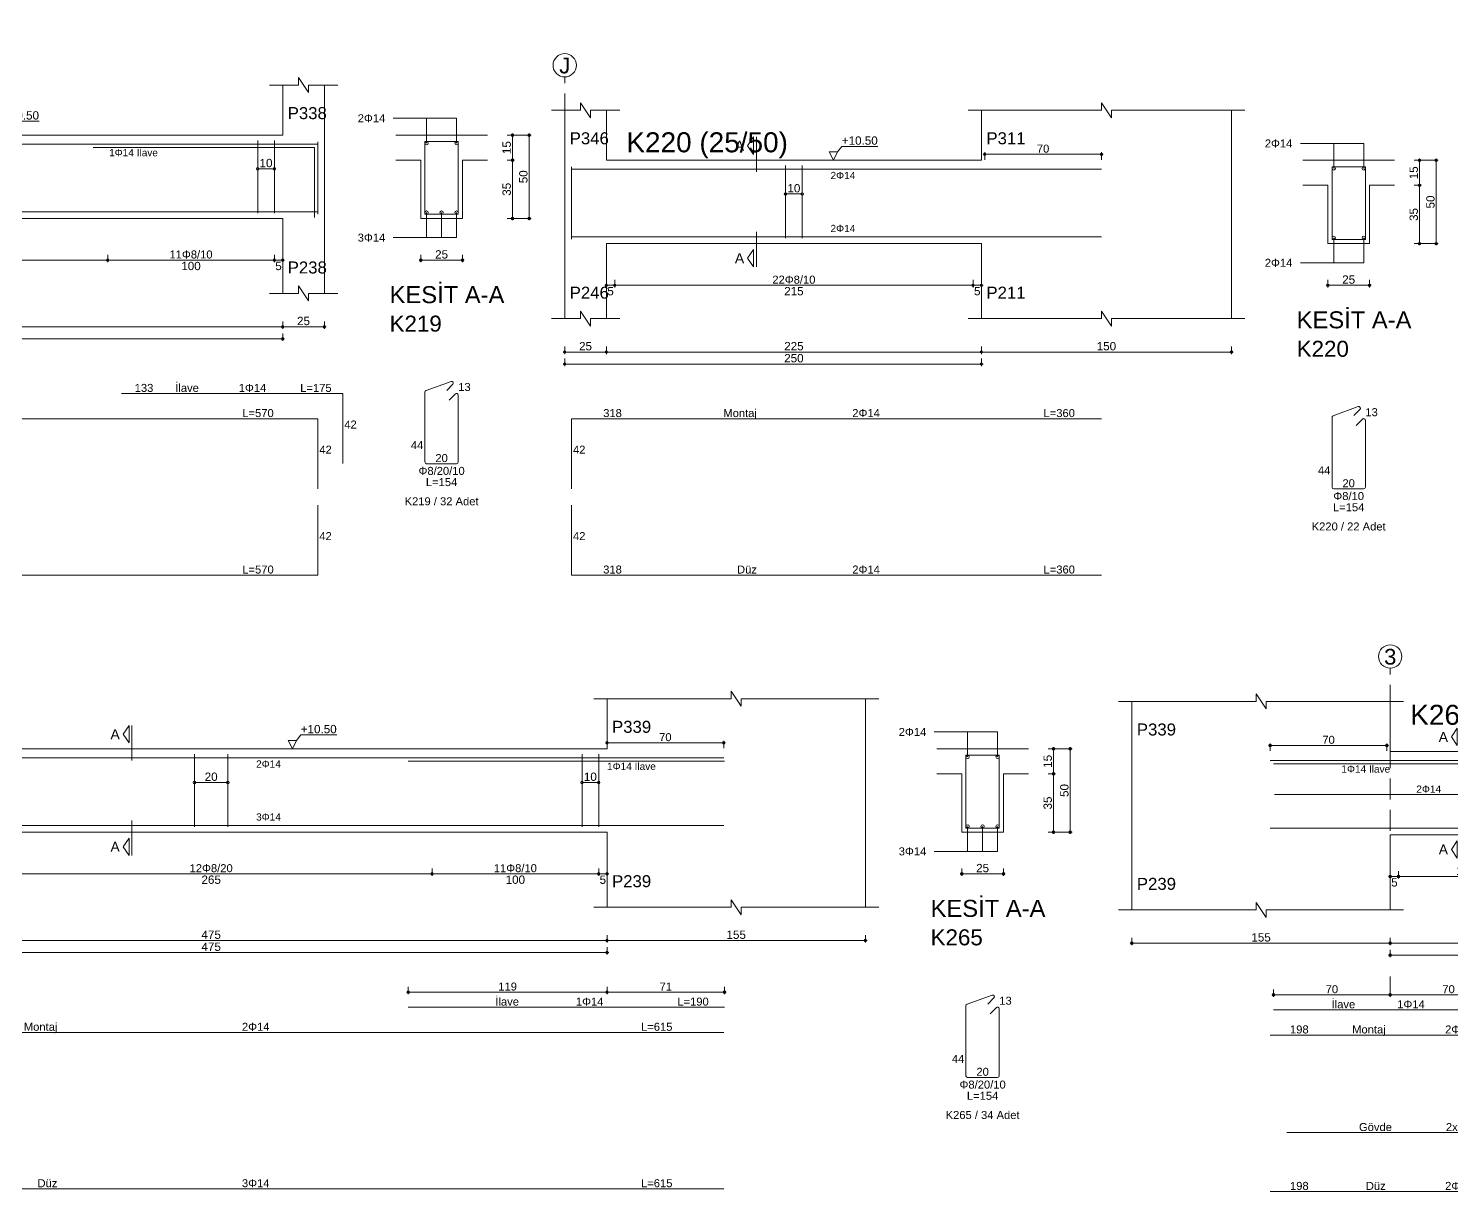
# Model space of a CAD drawing. Header units: millimetres. Extents: x 2232 to 85269, y -3593 to 5869.
# Drawn here: x 44411 to 45692, y -1436 to -390 of the extents above; entities that cross this region are included whole.
import ezdxf

# ---------------------------------------------------------------- set-up
doc = ezdxf.new("R2010")
doc.units = ezdxf.units.MM
doc.linetypes.add('DASHDOT2', pattern=[12.7, 6.35, -3.175, 0, -3.175])
doc.linetypes.add('DASHED4', pattern=[18.75, 12.5, -6.25])
doc.layers.add('aks', color=251, linetype='DASHDOT2', lineweight=35)
for name, color, linetype in [('Donatı Topl. Uzun. Yazısı', 7, 'Continuous'), ('Donatı Uz. Yazısı', 7, 'Continuous'), ('Donatı Yazısı', 7, 'Continuous'), ('Donatı Çizgisi', 7, 'Continuous'), ('Kiriş', 7, 'Continuous'), ('Standart', 7, 'Continuous'), ('Ölçülendirme', 7, 'Continuous')]:
    doc.layers.add(name, color=color, linetype=linetype)
doc.styles.add('arial_1_18', font='arial.ttf', dxfattribs={"height": 0.2})

# ---------------------------------------------------------------- blocks, each defined once
blk = doc.blocks.new('IDE792Entity7466')
at = {"layer": 'aks', "color": 30, "linetype": 'DASHED4', "lineweight": 5}
for points in [[(7940.63, 2016.8), (7940.63, 2151.8)], [(7940.63, 1955.8), (7940.63, 1966.8)]]:
    blk.add_lwpolyline(points, dxfattribs=at)
at = {"layer": 'aks', "color": 1, "linetype": 'Continuous', "lineweight": 5}
blk.add_circle((7940.63, 2158.8), 7, dxfattribs=at)
at = {"layer": 'Donatı Çizgisi', "color": 5, "linetype": 'Continuous', "lineweight": 5}
for points in [[(7868.63, 2096.4), (8396.63, 2096.4)], [(7870.13, 2094.4), (8049.88, 2094.4)], [(7945.63, 2055), (7945.63, 2098.6)], [(7955.63, 2055), (7955.63, 2098.6)], [(8148.13, 2055), (8148.13, 2098.6)], [(8168.13, 2055), (8168.13, 2098.6)], [(8261.88, 2094.4), (8394.63, 2094.4)], [(8360.63, 2055), (8360.63, 2098.6)], [(8370.63, 2055), (8370.63, 2098.6)], [(8394.63, 2052.4), (8394.63, 2094.4)], [(8396.63, 2054.4), (8396.63, 2097.8)], [(8460.96, 2054.3), (8460.96, 2097.9)], [(8460.96, 2097.9), (8480.96, 2097.9)], [(8480.96, 2054.3), (8480.96, 2097.9)], [(7868.63, 2055.8), (8396.63, 2055.8)], [(8460.96, 2054.3), (8480.96, 2054.3)], [(7870.13, 1946.8), (8049.88, 1946.8)], [(8278.88, 1946.8), (8411.63, 1946.8)], [(8411.63, 1904.8), (8411.63, 1946.8)], [(8460.96, 1905.72), (8460.96, 1947.59)], [(8461.63, 1948.54), (8476.64, 1954.01)], [(8474.07, 1948.69), (8477.71, 1952.33)], [(8475.45, 1942.78), (8479.22, 1946.56)], [(8480.96, 1905.72), (8480.96, 1945.84)], [(7868.63, 1931.7), (8396.63, 1931.7)], [(8396.63, 1889.7), (8396.63, 1931.7)], [(8461.98, 1904.7), (8479.94, 1904.7)], [(8396.63, 1837.85), (8396.63, 1879.85)], [(7868.63, 1837.85), (8396.63, 1837.85)]]:
    blk.add_lwpolyline(points, dxfattribs=at)
for centre in [(8461.96, 2096.9), (8479.96, 2096.9), (8461.96, 2055.3), (8470.96, 2055.3), (8479.96, 2055.3)]:
    blk.add_circle(centre, 1, dxfattribs=at)
for centre, start, end in [((8461.98, 1947.59), 110, 180), ((8476.99, 1953.05), 315, 110), ((8479.94, 1945.84), 0, 135), ((8461.98, 1905.72), 180, 270), ((8479.94, 1905.72), 270, 0)]:
    blk.add_arc(centre, 1.02, start, end, dxfattribs=at)
at = {"layer": 'Kiriş', "color": 1, "linetype": 'Continuous', "lineweight": 5}
for points in [[(7862.63, 2131.8), (7862.63, 2136.3)], [(7868.63, 2127.3), (7862.63, 2136.3)], [(8385.13, 2131.8), (8385.13, 2136.3)], [(8391.13, 2127.3), (8385.13, 2136.3)], [(7782.63, 2131.8), (7862.63, 2131.8)], [(7790.63, 2006.8), (7790.63, 2131.8)], [(7868.63, 2127.3), (7868.63, 2131.8)], [(7868.63, 2131.8), (7948.63, 2131.8)], [(7940.63, 2101.8), (7940.63, 2131.8)], [(8367.63, 2131.8), (8385.13, 2131.8)], [(8375.63, 2101.8), (8375.63, 2131.8)], [(8391.13, 2131.8), (8408.63, 2131.8)], [(8391.13, 2127.3), (8391.13, 2131.8)], [(8400.63, 2006.8), (8400.63, 2131.8)], [(7940.63, 2101.8), (8375.63, 2101.8)], [(8443.46, 2101.8), (8498.46, 2101.8)], [(8443.46, 2086.8), (8458.46, 2086.8)], [(8458.46, 2051.8), (8458.46, 2086.8)], [(8483.46, 2086.8), (8498.46, 2086.8)], [(8483.46, 2051.8), (8483.46, 2086.8)], [(7940.63, 2051.8), (8375.63, 2051.8)], [(7940.63, 2006.8), (7940.63, 2051.8)], [(8375.63, 2006.8), (8375.63, 2051.8)], [(8458.46, 2051.8), (8483.46, 2051.8)], [(7782.63, 2006.8), (7862.63, 2006.8)], [(7868.63, 2002.3), (7862.63, 2011.3)], [(7862.63, 2006.8), (7862.63, 2011.3)], [(7868.63, 2006.8), (7948.63, 2006.8)], [(7868.63, 2002.3), (7868.63, 2006.8)], [(8367.63, 2006.8), (8385.13, 2006.8)], [(8391.13, 2002.3), (8385.13, 2011.3)], [(8385.13, 2006.8), (8385.13, 2011.3)], [(8391.13, 2006.8), (8408.63, 2006.8)], [(8391.13, 2002.3), (8391.13, 2006.8)]]:
    blk.add_lwpolyline(points, dxfattribs=at)
at = {"layer": 'Ölçülendirme', "color": 1, "linetype": 'Continuous', "lineweight": 5}
for points in [[(8109.38, 2110.55), (8112.88, 2115.8)], [(8112.88, 2105.3), (8109.38, 2110.55)], [(8112.88, 2105.3), (8112.88, 2115.8)], [(8114.63, 2094.8), (8114.63, 2115.8)], [(8205.38, 2106.8), (8207.88, 2110.13)], [(8207.88, 2110.13), (8229.44, 2110.13)], [(8441.96, 2111.9), (8479.96, 2111.9)], [(8461.96, 2096.9), (8461.96, 2111.9)], [(8479.96, 2096.9), (8479.96, 2111.9)], [(7867.63, 2105.4), (7939.63, 2105.4)], [(7868.63, 2102.15), (7868.63, 2106.65)], [(7938.63, 2102.15), (7938.63, 2106.65)], [(8202.88, 2101.8), (8200.38, 2106.8)], [(8200.38, 2106.8), (8205.38, 2106.8)], [(8205.38, 2106.8), (8202.88, 2101.8)], [(8202.88, 2101.8), (8202.88, 2101.8)], [(8510.21, 2101.8), (8524.71, 2101.8)], [(8513.46, 2050.8), (8513.46, 2102.8)], [(8523.46, 2050.8), (8523.46, 2102.8)], [(8510.21, 2086.8), (8514.71, 2086.8)], [(7945.63, 2081.6), (7955.63, 2081.6)], [(8148.13, 2081.6), (8168.13, 2081.6)], [(8360.63, 2081.6), (8370.63, 2081.6)], [(8114.63, 2037.8), (8114.63, 2058.8)], [(8461.96, 2040.3), (8461.96, 2055.3)], [(8470.96, 2040.3), (8470.96, 2055.3)], [(8479.96, 2040.3), (8479.96, 2055.3)], [(8510.21, 2051.8), (8524.71, 2051.8)], [(8109.38, 2043.05), (8112.88, 2048.3)], [(8112.88, 2037.8), (8109.38, 2043.05)], [(8112.88, 2037.8), (8112.88, 2048.3)], [(8441.96, 2040.3), (8479.96, 2040.3)], [(7939.63, 2026.8), (8376.63, 2026.8)], [(7940.63, 2025.55), (7940.63, 2030.05)], [(7945.63, 2025.55), (7945.63, 2030.05)], [(8045.63, 2025.55), (8045.63, 2030.05)], [(8270.63, 2025.55), (8270.63, 2030.05)], [(8370.63, 2025.55), (8370.63, 2030.05)], [(8375.63, 2025.55), (8375.63, 2030.05)], [(8457.46, 2026.8), (8484.46, 2026.8)], [(8458.46, 2025.55), (8458.46, 2030.05)], [(8483.46, 2025.55), (8483.46, 2030.05)], [(7790.63, 1985.55), (7790.63, 1990.05)], [(7940.63, 1985.55), (7940.63, 1990.05)], [(8375.63, 1985.55), (8375.63, 1990.05)], [(8400.63, 1985.55), (8400.63, 1990.05)], [(7789.63, 1986.8), (8401.63, 1986.8)], [(7940.63, 1978.35), (7940.63, 1982.85)], [(8375.63, 1978.35), (8375.63, 1982.85)], [(7939.63, 1979.6), (8376.63, 1979.6)], [(7869.13, 1955.8), (7941.63, 1955.8)], [(7870.13, 1954.55), (7870.13, 1959.05)], [(7939.63, 1955.8), (8050.88, 1955.8)], [(7940.63, 1954.55), (7940.63, 1959.05)], [(7940.63, 1954.55), (7940.63, 1959.05)], [(8049.88, 1954.55), (8049.88, 1959.05)]]:
    blk.add_lwpolyline(points, dxfattribs=at)
for centre in [(7868.63, 2105.4), (7938.63, 2105.4), (8513.46, 2101.8), (8523.46, 2101.8), (8513.46, 2086.8), (7945.63, 2081.6), (7955.63, 2081.6), (8148.13, 2081.6), (8168.13, 2081.6), (8360.63, 2081.6), (8370.63, 2081.6), (8513.46, 2051.8), (8523.46, 2051.8), (7940.63, 2026.8), (7945.63, 2026.8), (7945.63, 2026.8), (8045.63, 2026.8), (8045.63, 2026.8), (8270.63, 2026.8), (8270.63, 2026.8), (8370.63, 2026.8), (8370.63, 2026.8), (8375.63, 2026.8), (8458.46, 2026.8), (8483.46, 2026.8), (7790.63, 1986.8), (7940.63, 1986.8), (7940.63, 1986.8), (8375.63, 1986.8), (8375.63, 1986.8), (8400.63, 1986.8), (7940.63, 1979.6), (8375.63, 1979.6), (7870.13, 1955.8), (7940.63, 1955.8), (7940.63, 1955.8), (8049.88, 1955.8)]:
    blk.add_circle(centre, 0.75, dxfattribs=at)
at = {"layer": 'aks', "color": 1, "linetype": 'Continuous', "lineweight": 5, "style": 'arial_1_18'}
blk.add_text('F', height=9.45, dxfattribs=at).set_placement((7936.6, 2153.92))
at = {"layer": 'Donatı Topl. Uzun. Yazısı', "color": 1, "linetype": 'Continuous', "lineweight": 5, "style": 'arial_1_18'}
for s, p in [('L=180', (8022.06, 1947.76)), ('L=175', (8386.16, 1947.76)), ('L=570', (8351.4, 1932.66)), ('L=154', (8461.55, 1891.26)), ('L=570', (8351.4, 1838.81))]:
    blk.add_text(s, height=4.8, dxfattribs=at).set_placement(p)
at = {"layer": 'Donatı Uz. Yazısı', "color": 1, "linetype": 'Continuous', "lineweight": 5, "style": 'arial_1_18'}
for s, p in [('133', (8286.84, 1947.76)), ('13', (8480.96, 1948.3)), ('528', (7900.31, 1932.66)), ('42', (8412.59, 1925.8)), ('42', (8397.59, 1910.7)), ('44', (8452.54, 1913.42)), ('20', (8467.23, 1905.66)), ('42', (8397.59, 1858.85)), ('528', (7900.31, 1838.81))]:
    blk.add_text(s, height=4.8, dxfattribs=at).set_placement(p)
at = {"layer": 'Donatı Yazısı', "color": 5, "linetype": 'Continuous', "lineweight": 5, "style": 'arial_1_18'}
for s, height, p in [('2Φ14', 4.8, (8420.63, 2109.5)), ('1Φ14 İlave', 4.32, (7911.32, 2089.12)), ('1Φ14 İlave', 4.32, (8271.48, 2089.12)), ('3Φ14', 4.8, (8420.63, 2037.9)), ('1Φ14', 4.8, (7965.4, 1947.76)), ('1Φ14', 4.8, (8349.24, 1947.76)), ('2Φ14', 4.8, (8148.47, 1932.66)), ('Φ8/20/10', 4.8, (8457.1, 1897.98)), ('K219 / 32 Adet', 4.8, (8448.78, 1879.74)), ('3Φ14', 4.8, (8148.47, 1838.81))]:
    blk.add_text(s, height=height, dxfattribs=at).set_placement(p)
for s, p in [('2Φ14', (8185.09, 2090.52)), ('3Φ14', (8185.09, 2058.76))]:
    blk.add_text(s, height=4.32, rotation=360, dxfattribs=at).set_placement(p)
at = {"layer": 'Donatı Yazısı', "color": 1, "linetype": 'Continuous', "lineweight": 5, "style": 'arial_1_18'}
for s, p in [('İlave', (7918.87, 1947.76)), ('İlave', (8311.17, 1947.76)), ('Montaj', (8033.3, 1932.66)), ('Düz', (8041.51, 1838.81))]:
    blk.add_text(s, height=4.8, dxfattribs=at).set_placement(p)
at = {"layer": 'Kiriş', "color": 1, "linetype": 'Continuous', "lineweight": 5, "style": 'arial_1_18'}
for s, height, p in [('P310', 7.2, (7793.63, 2111.4)), ('K219 (25/50)', 12, (7952.63, 2106.6)), ('P338', 7.2, (8378.63, 2111.4)), ('P210', 7.2, (7793.63, 2018.8)), ('P238', 7.2, (8378.63, 2018.8)), ('KESİT A-A', 10.2, (8439.76, 2001)), ('K219', 9.6, (8439.76, 1983.92))]:
    blk.add_text(s, height=height, dxfattribs=at).set_placement(p)
at = {"layer": 'Ölçülendirme', "color": 1, "linetype": 'Continuous', "lineweight": 5, "style": 'arial_1_18'}
for s, height, p in [('70', 4.8, (7899.9, 2106.4)), ('A', 5.95, (8101.74, 2107.57)), ('+10.50', 5, (8207.88, 2111.13)), ('A', 5.95, (8101.74, 2040.07)), ('25', 5, (8467.08, 2027.76)), ('5', 5, (7941.19, 2020.8)), ('100', 5, (7989.8, 2020.8)), ('225', 5, (8152.3, 2020.8)), ('100', 5, (8314.8, 2020.8)), ('5', 5, (8371.19, 2020.8)), ('150', 5, (7859.8, 1987.8)), ('435', 5, (8152.3, 1987.8)), ('25', 5, (8384.24, 1987.8)), ('435', 5, (8152.3, 1980.6))]:
    blk.add_text(s, height=height, dxfattribs=at).set_placement(p)
for s, rotation, p in [('15', 90, (8512.5, 2090.42)), ('10', 360, (7946.74, 2082.56)), ('20', 360, (8154.24, 2082.56)), ('10', 360, (8361.74, 2082.56)), ('50', 90, (8522.5, 2072.92)), ('35', 90, (8512.5, 2065.42))]:
    blk.add_text(s, height=5, rotation=rotation, dxfattribs=at).set_placement(p)
at = {"layer": 'Ölçülendirme', "color": 5, "linetype": 'Continuous', "lineweight": 5, "style": 'arial_1_18'}
for s, p in [('11Φ8/10', (7982.7, 2027.8)), ('10Φ8/20', (8145.2, 2027.8)), ('11Φ8/10', (8307.7, 2027.8)), ('70', (7901.65, 1956.8)), ('109', (7989.66, 1956.8))]:
    blk.add_text(s, height=4.8, dxfattribs=at).set_placement(p)
blk = doc.blocks.new('IDE792Entity7467')
at = {"layer": 'aks', "color": 30, "linetype": 'DASHED4', "lineweight": 5}
blk.add_lwpolyline([(8544.83, 2001.7), (8544.83, 2136.7)], dxfattribs=at)
at = {"layer": 'aks', "color": 1, "linetype": 'Continuous', "lineweight": 5}
blk.add_circle((8544.83, 2143.7), 7, dxfattribs=at)
at = {"layer": 'Donatı Çizgisi', "color": 5, "linetype": 'Continuous', "lineweight": 5}
for points in [[(8677.33, 2039.9), (8677.33, 2083.5)], [(8687.33, 2039.9), (8687.33, 2083.5)], [(8548.83, 2039.3), (8548.83, 2082.7)], [(8548.83, 2081.3), (8866.83, 2081.3)], [(9005.17, 2039.2), (9005.17, 2082.8)], [(9005.17, 2082.8), (9025.17, 2082.8)], [(9025.17, 2039.2), (9025.17, 2082.8)], [(8548.83, 2040.7), (8866.83, 2040.7)], [(9005.17, 2039.2), (9025.17, 2039.2)], [(9005.84, 1933.44), (9020.84, 1938.91)], [(8548.83, 1889.7), (8548.83, 1931.7)], [(8548.83, 1931.7), (8866.83, 1931.7)], [(9005.17, 1890.62), (9005.17, 1932.49)], [(9018.27, 1933.59), (9021.91, 1937.23)], [(9019.65, 1927.68), (9023.42, 1931.46)], [(9025.17, 1890.62), (9025.17, 1930.74)], [(9006.19, 1889.6), (9024.15, 1889.6)], [(8548.83, 1837.85), (8548.83, 1879.85)], [(8548.83, 1837.85), (8866.83, 1837.85)]]:
    blk.add_lwpolyline(points, dxfattribs=at)
for centre in [(9006.17, 2081.8), (9024.17, 2081.8), (9006.17, 2040.2), (9024.17, 2040.2)]:
    blk.add_circle(centre, 1, dxfattribs=at)
for centre, start, end in [((9021.19, 1937.95), 315, 110), ((9006.19, 1932.49), 110, 180), ((9024.15, 1930.74), 0, 135), ((9006.19, 1890.62), 180, 270), ((9024.15, 1890.62), 270, 0)]:
    blk.add_arc(centre, 1.02, start, end, dxfattribs=at)
at = {"layer": 'Kiriş', "color": 1, "linetype": 'Continuous', "lineweight": 5}
for points in [[(8554.33, 2116.7), (8554.33, 2121.2)], [(8560.33, 2112.2), (8554.33, 2121.2)], [(8866.83, 2116.7), (8866.83, 2121.2)], [(8872.83, 2112.2), (8866.83, 2121.2)], [(8536.83, 2116.7), (8554.33, 2116.7)], [(8544.83, 1991.7), (8544.83, 2116.7)], [(8560.33, 2112.2), (8560.33, 2116.7)], [(8560.33, 2116.7), (8577.83, 2116.7)], [(8569.83, 2086.7), (8569.83, 2116.7)], [(8786.83, 2116.7), (8866.83, 2116.7)], [(8794.83, 2086.7), (8794.83, 2116.7)], [(8872.83, 2116.7), (8952.83, 2116.7)], [(8872.83, 2112.2), (8872.83, 2116.7)], [(8944.83, 1991.7), (8944.83, 2116.7)], [(8569.83, 2086.7), (8794.83, 2086.7)], [(8987.67, 2086.7), (9042.67, 2086.7)], [(8987.67, 2071.7), (9002.67, 2071.7)], [(9002.67, 2036.7), (9002.67, 2071.7)], [(9027.67, 2071.7), (9042.67, 2071.7)], [(9027.67, 2036.7), (9027.67, 2071.7)], [(8569.83, 2036.7), (8794.83, 2036.7)], [(8569.83, 1991.7), (8569.83, 2036.7)], [(8794.83, 1991.7), (8794.83, 2036.7)], [(9002.67, 2036.7), (9027.67, 2036.7)], [(8536.83, 1991.7), (8554.33, 1991.7)], [(8560.33, 1987.2), (8554.33, 1996.2)], [(8554.33, 1991.7), (8554.33, 1996.2)], [(8560.33, 1991.7), (8577.83, 1991.7)], [(8560.33, 1987.2), (8560.33, 1991.7)], [(8786.83, 1991.7), (8866.83, 1991.7)], [(8872.83, 1987.2), (8866.83, 1996.2)], [(8866.83, 1991.7), (8866.83, 1996.2)], [(8872.83, 1991.7), (8952.83, 1991.7)], [(8872.83, 1987.2), (8872.83, 1991.7)]]:
    blk.add_lwpolyline(points, dxfattribs=at)
at = {"layer": 'Ölçülendirme', "color": 1, "linetype": 'Continuous', "lineweight": 5}
for points in [[(8654.58, 2095.45), (8658.08, 2100.7)], [(8658.08, 2090.2), (8658.08, 2100.7)], [(8659.83, 2079.7), (8659.83, 2100.7)], [(8658.08, 2090.2), (8654.58, 2095.45)], [(8708.58, 2091.7), (8711.08, 2095.03)], [(8711.08, 2095.03), (8732.64, 2095.03)], [(8986.17, 2096.8), (9024.17, 2096.8)], [(9006.17, 2081.8), (9006.17, 2096.8)], [(9024.17, 2081.8), (9024.17, 2096.8)], [(8706.08, 2086.7), (8703.58, 2091.7)], [(8703.58, 2091.7), (8708.58, 2091.7)], [(8708.58, 2091.7), (8706.08, 2086.7)], [(8706.08, 2086.7), (8706.08, 2086.7)], [(8795.83, 2090.3), (8867.83, 2090.3)], [(8796.83, 2087.05), (8796.83, 2091.55)], [(8866.83, 2087.05), (8866.83, 2091.55)], [(9054.42, 2086.7), (9068.92, 2086.7)], [(9057.67, 2035.7), (9057.67, 2087.7)], [(9067.67, 2035.7), (9067.67, 2087.7)], [(8677.33, 2066.5), (8687.33, 2066.5)], [(9054.42, 2071.7), (9058.92, 2071.7)], [(8659.83, 2022.7), (8659.83, 2043.7)], [(8654.58, 2027.95), (8658.08, 2033.2)], [(8658.08, 2022.7), (8658.08, 2033.2)], [(9006.17, 2025.2), (9006.17, 2040.2)], [(9024.17, 2025.2), (9024.17, 2040.2)], [(9054.42, 2036.7), (9068.92, 2036.7)], [(8658.08, 2022.7), (8654.58, 2027.95)], [(8986.17, 2025.2), (9024.17, 2025.2)], [(8569.83, 2010.45), (8569.83, 2014.95)], [(8574.83, 2010.45), (8574.83, 2014.95)], [(8789.83, 2010.45), (8789.83, 2014.95)], [(8794.83, 2010.45), (8794.83, 2014.95)], [(9002.67, 2010.45), (9002.67, 2014.95)], [(9027.67, 2010.45), (9027.67, 2014.95)], [(8568.83, 2011.7), (8795.83, 2011.7)], [(9001.67, 2011.7), (9028.67, 2011.7)], [(8544.83, 1970.45), (8544.83, 1974.95)], [(8569.83, 1970.45), (8569.83, 1974.95)], [(8794.83, 1970.45), (8794.83, 1974.95)], [(8944.83, 1970.45), (8944.83, 1974.95)], [(8543.83, 1971.7), (8945.83, 1971.7)], [(8543.83, 1964.5), (8795.83, 1964.5)], [(8544.83, 1963.25), (8544.83, 1967.75)], [(8794.83, 1963.25), (8794.83, 1967.75)]]:
    blk.add_lwpolyline(points, dxfattribs=at)
for centre in [(8796.83, 2090.3), (8866.83, 2090.3), (9057.67, 2086.7), (9067.67, 2086.7), (8677.33, 2066.5), (8687.33, 2066.5), (9057.67, 2071.7), (9057.67, 2036.7), (9067.67, 2036.7), (8569.83, 2011.7), (8574.83, 2011.7), (8574.83, 2011.7), (8789.83, 2011.7), (8789.83, 2011.7), (8794.83, 2011.7), (9002.67, 2011.7), (9027.67, 2011.7), (8544.83, 1971.7), (8569.83, 1971.7), (8569.83, 1971.7), (8794.83, 1971.7), (8794.83, 1971.7), (8944.83, 1971.7), (8544.83, 1964.5), (8794.83, 1964.5)]:
    blk.add_circle(centre, 0.75, dxfattribs=at)
at = {"layer": 'aks', "color": 1, "linetype": 'Continuous', "lineweight": 5, "style": 'arial_1_18'}
blk.add_text('J', height=9.45, dxfattribs=at).set_placement((8541.53, 2138.82))
at = {"layer": 'Donatı Topl. Uzun. Yazısı', "color": 1, "linetype": 'Continuous', "lineweight": 5, "style": 'arial_1_18'}
for s, p in [('L=360', (8832.1, 1932.66)), ('L=154', (9005.75, 1876.16)), ('L=360', (8832.1, 1838.81))]:
    blk.add_text(s, height=4.8, dxfattribs=at).set_placement(p)
at = {"layer": 'Donatı Uz. Yazısı', "color": 1, "linetype": 'Continuous', "lineweight": 5, "style": 'arial_1_18'}
for s, p in [('318', (8567.91, 1932.66)), ('13', (9025.17, 1933.2)), ('42', (8549.79, 1910.7)), ('44', (8996.75, 1898.32)), ('20', (9011.44, 1890.56)), ('42', (8549.79, 1858.85)), ('318', (8567.91, 1838.81))]:
    blk.add_text(s, height=4.8, dxfattribs=at).set_placement(p)
at = {"layer": 'Donatı Yazısı', "color": 5, "linetype": 'Continuous', "lineweight": 5, "style": 'arial_1_18'}
for s, p in [('2Φ14', (8964.83, 2094.4)), ('2Φ14', (8964.83, 2022.8)), ('2Φ14', (8717.37, 1932.66)), ('Φ8/10', (9005.97, 1882.88)), ('K220 / 22 Adet', (8992.98, 1864.64)), ('2Φ14', (8717.37, 1838.81))]:
    blk.add_text(s, height=4.8, dxfattribs=at).set_placement(p)
for p in [(8704.29, 2075.42), (8704.29, 2043.66)]:
    blk.add_text('2Φ14', height=4.32, rotation=360, dxfattribs=at).set_placement(p)
at = {"layer": 'Donatı Yazısı', "color": 1, "linetype": 'Continuous', "lineweight": 5, "style": 'arial_1_18'}
for s, p in [('Montaj', (8640, 1932.66)), ('Düz', (8648.21, 1838.81))]:
    blk.add_text(s, height=4.8, dxfattribs=at).set_placement(p)
at = {"layer": 'Kiriş', "color": 1, "linetype": 'Continuous', "lineweight": 5, "style": 'arial_1_18'}
for s, height, p in [('P346', 7.2, (8547.83, 2096.3)), ('K220 (25/50)', 12, (8581.83, 2091.5)), ('P311', 7.2, (8797.83, 2096.3)), ('P246', 7.2, (8547.83, 2003.7)), ('P211', 7.2, (8797.83, 2003.7)), ('KESİT A-A', 10.2, (8983.97, 1985.9)), ('K220', 9.6, (8983.97, 1968.82))]:
    blk.add_text(s, height=height, dxfattribs=at).set_placement(p)
at = {"layer": 'Ölçülendirme', "color": 1, "linetype": 'Continuous', "lineweight": 5, "style": 'arial_1_18'}
for s, height, p in [('+10.50', 5, (8711.08, 2096.03)), ('A', 5.95, (8646.94, 2092.48)), ('70', 4.8, (8828.1, 2091.3)), ('A', 5.95, (8646.94, 2024.98)), ('25', 5, (9011.28, 2012.66)), ('5', 5, (8570.39, 2005.7)), ('215', 5, (8676.5, 2005.7)), ('5', 5, (8790.39, 2005.7)), ('25', 5, (8553.45, 1972.7)), ('225', 5, (8676.5, 1972.7)), ('150', 5, (8864, 1972.7)), ('250', 5, (8676.5, 1965.5))]:
    blk.add_text(s, height=height, dxfattribs=at).set_placement(p)
for s, rotation, p in [('15', 90, (9056.71, 2075.32)), ('10', 360, (8678.45, 2067.46)), ('35', 90, (9056.71, 2050.32)), ('50', 90, (9066.71, 2057.82))]:
    blk.add_text(s, height=5, rotation=rotation, dxfattribs=at).set_placement(p)
at = {"layer": 'Ölçülendirme', "color": 5, "linetype": 'Continuous', "lineweight": 5, "style": 'arial_1_18'}
blk.add_text('22Φ8/10', height=4.8, dxfattribs=at).set_placement((8669.4, 2012.7))
blk = doc.blocks.new('IDE792Entity7499')
at = {"layer": 'Donatı Çizgisi', "color": 5, "linetype": 'Continuous', "lineweight": 5}
for points in [[(8025.21, 1728.25), (8640.21, 1728.25)], [(8322.71, 1686.85), (8322.71, 1730.45)], [(8342.71, 1686.85), (8342.71, 1730.45)], [(8450.96, 1726.25), (8640.71, 1726.25)], [(8555.21, 1686.85), (8555.21, 1730.45)], [(8565.21, 1686.85), (8565.21, 1730.45)], [(8785.55, 1686.15), (8785.55, 1729.75)], [(8785.55, 1729.75), (8805.55, 1729.75)], [(8805.55, 1686.15), (8805.55, 1729.75)], [(8025.21, 1687.65), (8640.21, 1687.65)], [(8785.55, 1686.15), (8805.55, 1686.15)], [(8786.22, 1580.39), (8801.22, 1585.86)], [(8798.65, 1580.53), (8802.29, 1584.18)], [(8450.96, 1578.65), (8640.71, 1578.65)], [(8785.55, 1537.57), (8785.55, 1579.44)], [(8800.03, 1574.63), (8803.81, 1578.41)], [(8805.55, 1537.57), (8805.55, 1577.69)], [(8025.21, 1563.55), (8640.21, 1563.55)], [(8786.57, 1536.55), (8804.53, 1536.55)], [(8025.21, 1469.7), (8640.21, 1469.7)]]:
    blk.add_lwpolyline(points, dxfattribs=at)
for centre in [(8786.55, 1728.75), (8804.55, 1728.75), (8786.55, 1687.15), (8795.55, 1687.15), (8804.55, 1687.15)]:
    blk.add_circle(centre, 1, dxfattribs=at)
for centre, start, end in [((8786.57, 1579.44), 110, 180), ((8801.57, 1584.9), 315, 110), ((8804.53, 1577.69), 0, 135), ((8786.57, 1537.57), 180, 270), ((8804.53, 1537.57), 270, 0)]:
    blk.add_arc(centre, 1.02, start, end, dxfattribs=at)
at = {"layer": 'Kiriş', "color": 1, "linetype": 'Continuous', "lineweight": 5}
for points in [[(8644.71, 1763.65), (8644.71, 1768.15)], [(8650.71, 1759.15), (8644.71, 1768.15)], [(8562.21, 1763.65), (8644.71, 1763.65)], [(8570.21, 1733.65), (8570.21, 1763.65)], [(8650.71, 1763.65), (8733.21, 1763.65)], [(8650.71, 1759.15), (8650.71, 1763.65)], [(8725.21, 1638.65), (8725.21, 1763.65)], [(8095.21, 1733.65), (8570.21, 1733.65)], [(8768.05, 1733.65), (8823.05, 1733.65)], [(8768.05, 1718.65), (8783.05, 1718.65)], [(8783.05, 1683.65), (8783.05, 1718.65)], [(8808.05, 1718.65), (8823.05, 1718.65)], [(8808.05, 1683.65), (8808.05, 1718.65)], [(8095.21, 1683.65), (8570.21, 1683.65)], [(8570.21, 1638.65), (8570.21, 1683.65)], [(8783.05, 1683.65), (8808.05, 1683.65)], [(8650.71, 1634.15), (8644.71, 1643.15)], [(8644.71, 1638.65), (8644.71, 1643.15)], [(8562.21, 1638.65), (8644.71, 1638.65)], [(8650.71, 1638.65), (8733.21, 1638.65)], [(8650.71, 1634.15), (8650.71, 1638.65)]]:
    blk.add_lwpolyline(points, dxfattribs=at)
at = {"layer": 'Ölçülendirme', "color": 1, "linetype": 'Continuous', "lineweight": 5}
for points in [[(8279.96, 1742.4), (8283.46, 1747.65)], [(8283.46, 1737.15), (8279.96, 1742.4)], [(8283.46, 1737.15), (8283.46, 1747.65)], [(8285.21, 1726.65), (8285.21, 1747.65)], [(8383.96, 1738.65), (8386.46, 1741.98)], [(8386.46, 1741.98), (8408.02, 1741.98)], [(8766.55, 1743.75), (8804.55, 1743.75)], [(8786.55, 1728.75), (8786.55, 1743.75)], [(8804.55, 1728.75), (8804.55, 1743.75)], [(8381.46, 1733.65), (8378.96, 1738.65)], [(8378.96, 1738.65), (8383.96, 1738.65)], [(8383.96, 1738.65), (8381.46, 1733.65)], [(8381.46, 1733.65), (8381.46, 1733.65)], [(8569.21, 1737.25), (8641.21, 1737.25)], [(8570.21, 1734), (8570.21, 1738.5)], [(8640.21, 1734), (8640.21, 1738.5)], [(8834.8, 1733.65), (8849.3, 1733.65)], [(8838.05, 1682.65), (8838.05, 1734.65)], [(8848.05, 1682.65), (8848.05, 1734.65)], [(8834.8, 1718.65), (8839.3, 1718.65)], [(8322.71, 1713.45), (8342.71, 1713.45)], [(8555.21, 1713.45), (8565.21, 1713.45)], [(8285.21, 1669.65), (8285.21, 1690.65)], [(8786.55, 1672.15), (8786.55, 1687.15)], [(8795.55, 1672.15), (8795.55, 1687.15)], [(8804.55, 1672.15), (8804.55, 1687.15)], [(8834.8, 1683.65), (8849.3, 1683.65)], [(8279.96, 1674.9), (8283.46, 1680.15)], [(8283.46, 1669.65), (8279.96, 1674.9)], [(8283.46, 1669.65), (8283.46, 1680.15)], [(8766.55, 1672.15), (8804.55, 1672.15)], [(8094.21, 1658.65), (8571.21, 1658.65)], [(8465.21, 1657.4), (8465.21, 1661.9)], [(8565.21, 1657.4), (8565.21, 1661.9)], [(8570.21, 1657.4), (8570.21, 1661.9)], [(8782.05, 1658.65), (8809.05, 1658.65)], [(8783.05, 1657.4), (8783.05, 1661.9)], [(8808.05, 1657.4), (8808.05, 1661.9)], [(7839.21, 1618.65), (8726.21, 1618.65)], [(8570.21, 1617.4), (8570.21, 1621.9)], [(8570.21, 1610.2), (8570.21, 1614.7)], [(8725.21, 1617.4), (8725.21, 1621.9)], [(8094.21, 1611.45), (8571.21, 1611.45)], [(8450.96, 1586.4), (8450.96, 1590.9)], [(8570.21, 1586.4), (8570.21, 1590.9)], [(8570.21, 1586.4), (8570.21, 1590.9)], [(8640.71, 1586.4), (8640.71, 1590.9)], [(8449.96, 1587.65), (8571.21, 1587.65)], [(8569.21, 1587.65), (8641.71, 1587.65)]]:
    blk.add_lwpolyline(points, dxfattribs=at)
for centre in [(8570.21, 1737.25), (8640.21, 1737.25), (8838.05, 1733.65), (8848.05, 1733.65), (8838.05, 1718.65), (8322.71, 1713.45), (8342.71, 1713.45), (8555.21, 1713.45), (8565.21, 1713.45), (8838.05, 1683.65), (8848.05, 1683.65), (8465.21, 1658.65), (8465.21, 1658.65), (8565.21, 1658.65), (8565.21, 1658.65), (8570.21, 1658.65), (8783.05, 1658.65), (8808.05, 1658.65), (8570.21, 1618.65), (8570.21, 1618.65), (8725.21, 1618.65), (8570.21, 1611.45), (8450.96, 1587.65), (8570.21, 1587.65), (8570.21, 1587.65), (8640.71, 1587.65)]:
    blk.add_circle(centre, 0.75, dxfattribs=at)
at = {"layer": 'Donatı Topl. Uzun. Yazısı', "color": 1, "linetype": 'Continuous', "lineweight": 5, "style": 'arial_1_18'}
for s, p in [('L=190', (8612.39, 1579.61)), ('L=615', (8590.63, 1564.51)), ('L=154', (8786.13, 1523.11)), ('L=615', (8590.63, 1470.66))]:
    blk.add_text(s, height=4.8, dxfattribs=at).set_placement(p)
at = {"layer": 'Donatı Uz. Yazısı', "color": 1, "linetype": 'Continuous', "lineweight": 5, "style": 'arial_1_18'}
for s, p in [('13', (8805.55, 1580.15)), ('44', (8777.13, 1545.27)), ('20', (8791.82, 1537.51))]:
    blk.add_text(s, height=4.8, dxfattribs=at).set_placement(p)
at = {"layer": 'Donatı Yazısı', "color": 5, "linetype": 'Continuous', "lineweight": 5, "style": 'arial_1_18'}
for s, height, p in [('2Φ14', 4.8, (8745.21, 1741.35)), ('1Φ14 İlave', 4.32, (8570.21, 1720.97)), ('3Φ14', 4.8, (8745.21, 1669.75)), ('1Φ14', 4.8, (8551.53, 1579.61)), ('2Φ14', 4.8, (8351.16, 1564.51)), ('Φ8/20/10', 4.8, (8781.69, 1529.83)), ('K265 / 34 Adet', 4.8, (8773.36, 1511.59)), ('3Φ14', 4.8, (8351.16, 1470.66))]:
    blk.add_text(s, height=height, dxfattribs=at).set_placement(p)
for s, p in [('2Φ14', (8359.67, 1722.37)), ('3Φ14', (8359.67, 1690.61))]:
    blk.add_text(s, height=4.32, rotation=360, dxfattribs=at).set_placement(p)
at = {"layer": 'Donatı Yazısı', "color": 1, "linetype": 'Continuous', "lineweight": 5, "style": 'arial_1_18'}
for s, p in [('İlave', (8503.21, 1579.61)), ('Montaj', (8220.33, 1564.51)), ('Düz', (8228.54, 1470.66))]:
    blk.add_text(s, height=4.8, dxfattribs=at).set_placement(p)
at = {"layer": 'Kiriş', "color": 1, "linetype": 'Continuous', "lineweight": 5, "style": 'arial_1_18'}
for s, height, p in [('P339', 7.2, (8573.21, 1743.25)), ('P239', 7.2, (8573.21, 1650.65)), ('KESİT A-A', 10.2, (8764.35, 1632.85)), ('K265', 9.6, (8764.35, 1615.77))]:
    blk.add_text(s, height=height, dxfattribs=at).set_placement(p)
at = {"layer": 'Ölçülendirme', "color": 1, "linetype": 'Continuous', "lineweight": 5, "style": 'arial_1_18'}
for s, height, p in [('A', 5.95, (8272.32, 1739.42)), ('+10.50', 5, (8386.46, 1742.98)), ('70', 4.8, (8601.48, 1738.25)), ('A', 5.95, (8272.32, 1671.92)), ('265', 5, (8326.89, 1652.65)), ('100', 5, (8509.38, 1652.65)), ('5', 5, (8565.77, 1652.65)), ('25', 5, (8791.66, 1659.61)), ('475', 5, (8326.89, 1619.65)), ('155', 5, (8641.89, 1619.65)), ('475', 5, (8326.89, 1612.45))]:
    blk.add_text(s, height=height, dxfattribs=at).set_placement(p)
for s, rotation, p in [('15', 90, (8837.09, 1722.27)), ('20', 360, (8328.83, 1714.41)), ('10', 360, (8556.33, 1714.41)), ('50', 90, (8847.09, 1704.77)), ('35', 90, (8837.09, 1697.27))]:
    blk.add_text(s, height=5, rotation=rotation, dxfattribs=at).set_placement(p)
at = {"layer": 'Ölçülendirme', "color": 5, "linetype": 'Continuous', "lineweight": 5, "style": 'arial_1_18'}
for s, p in [('12Φ8/20', (8319.78, 1659.65)), ('11Φ8/10', (8502.28, 1659.65)), ('119', (8504.99, 1588.65)), ('71', (8601.73, 1588.65))]:
    blk.add_text(s, height=4.8, dxfattribs=at).set_placement(p)
blk = doc.blocks.new('IDE792Entity7500')
at = {"layer": 'aks', "color": 30, "linetype": 'DASHED4', "lineweight": 5}
for points in [[(9271.83, 1648.65), (9271.83, 1783.65)], [(9401.83, 1648.65), (9401.83, 1783.65)], [(9271.83, 1587.65), (9271.83, 1598.65)]]:
    blk.add_lwpolyline(points, dxfattribs=at)
at = {"layer": 'aks', "color": 1, "linetype": 'Continuous', "lineweight": 5}
for centre in [(9271.83, 1790.65), (9401.83, 1790.65)]:
    blk.add_circle(centre, 7, dxfattribs=at)
at = {"layer": 'Donatı Çizgisi', "color": 5, "linetype": 'Continuous', "lineweight": 5}
for points in [[(9199.83, 1728.25), (9397.83, 1728.25)], [(9201.83, 1726.25), (9341.83, 1726.25)], [(9319.33, 1686.85), (9319.33, 1730.45)], [(9329.33, 1686.85), (9329.33, 1730.45)], [(9397.83, 1686.25), (9397.83, 1729.65)], [(9469.25, 1686.15), (9469.25, 1729.75)], [(9469.25, 1729.75), (9489.25, 1729.75)], [(9489.25, 1686.15), (9489.25, 1729.75)], [(9202.33, 1707.95), (9397.33, 1707.95)], [(9199.83, 1687.65), (9397.83, 1687.65)], [(9469.25, 1686.15), (9489.25, 1686.15)], [(9469.92, 1580.39), (9484.93, 1585.86)], [(9482.36, 1580.53), (9486, 1584.18)], [(9201.83, 1578.65), (9341.83, 1578.65)], [(9469.25, 1537.57), (9469.25, 1579.44)], [(9483.73, 1574.63), (9487.51, 1578.41)], [(9489.25, 1537.57), (9489.25, 1577.69)], [(9199.83, 1563.55), (9397.83, 1563.55)], [(9397.83, 1521.55), (9397.83, 1563.55)], [(9470.27, 1536.55), (9488.23, 1536.55)], [(9397.83, 1469.7), (9397.83, 1511.7)], [(9209.83, 1505), (9389.83, 1505)], [(9199.83, 1469.7), (9397.83, 1469.7)]]:
    blk.add_lwpolyline(points, dxfattribs=at)
for centre in [(9470.25, 1728.75), (9479.25, 1728.75), (9488.25, 1728.75), (9470.25, 1707.95), (9488.25, 1707.95), (9470.25, 1687.15), (9488.25, 1687.15)]:
    blk.add_circle(centre, 1, dxfattribs=at)
for centre, start, end in [((9470.27, 1579.44), 110, 180), ((9485.28, 1584.9), 315, 110), ((9488.23, 1577.69), 0, 135), ((9470.27, 1537.57), 180, 270), ((9488.23, 1537.57), 270, 0)]:
    blk.add_arc(centre, 1.02, start, end, dxfattribs=at)
at = {"layer": 'Kiriş', "color": 1, "linetype": 'Continuous', "lineweight": 5}
for points in [[(9191.33, 1763.65), (9191.33, 1768.15)], [(9197.33, 1759.15), (9191.33, 1768.15)], [(9108.83, 1763.65), (9191.33, 1763.65)], [(9116.83, 1638.65), (9116.83, 1763.65)], [(9197.33, 1759.15), (9197.33, 1763.65)], [(9197.33, 1763.65), (9279.83, 1763.65)], [(9271.83, 1733.65), (9271.83, 1763.65)], [(9271.83, 1733.65), (9401.83, 1733.65)], [(9401.83, 1683.65), (9401.83, 1733.65)], [(9466.75, 1683.65), (9466.75, 1733.65)], [(9466.75, 1733.65), (9506.75, 1733.65)], [(9491.75, 1718.65), (9506.75, 1718.65)], [(9491.75, 1683.65), (9491.75, 1718.65)], [(9271.83, 1683.65), (9401.83, 1683.65)], [(9271.83, 1638.65), (9271.83, 1683.65)], [(9466.75, 1683.65), (9491.75, 1683.65)], [(9197.33, 1634.15), (9191.33, 1643.15)], [(9191.33, 1638.65), (9191.33, 1643.15)], [(9108.83, 1638.65), (9191.33, 1638.65)], [(9197.33, 1638.65), (9279.83, 1638.65)], [(9197.33, 1634.15), (9197.33, 1638.65)]]:
    blk.add_lwpolyline(points, dxfattribs=at)
at = {"layer": 'Kiriş', "color": 1, "linetype": 'DASHED4', "lineweight": 5}
for points in [[(9376.83, 1683.65), (9376.83, 1733.65)], [(9401.83, 1683.65), (9401.83, 1733.65)]]:
    blk.add_lwpolyline(points, dxfattribs=at)
at = {"layer": 'Ölçülendirme', "color": 1, "linetype": 'Continuous', "lineweight": 5}
for points in [[(9308.58, 1742.4), (9312.08, 1747.65)], [(9312.08, 1737.15), (9308.58, 1742.4)], [(9312.08, 1737.15), (9312.08, 1747.65)], [(9313.83, 1726.65), (9313.83, 1747.65)], [(9334.83, 1738.65), (9337.33, 1741.98)], [(9337.33, 1741.98), (9358.89, 1741.98)], [(9450.25, 1743.75), (9488.25, 1743.75)], [(9470.25, 1728.75), (9470.25, 1743.75)], [(9479.25, 1728.75), (9479.25, 1743.75)], [(9488.25, 1728.75), (9488.25, 1743.75)], [(9198.83, 1737.25), (9270.83, 1737.25)], [(9199.83, 1734), (9199.83, 1738.5)], [(9269.83, 1734), (9269.83, 1738.5)], [(9332.33, 1733.65), (9329.83, 1738.65)], [(9329.83, 1738.65), (9334.83, 1738.65)], [(9334.83, 1738.65), (9332.33, 1733.65)], [(9332.33, 1733.65), (9332.33, 1733.65)], [(9518.5, 1733.65), (9533, 1733.65)], [(9521.75, 1682.65), (9521.75, 1734.65)], [(9531.75, 1682.65), (9531.75, 1734.65)], [(9518.5, 1718.65), (9523, 1718.65)], [(9319.33, 1713.45), (9329.33, 1713.45)], [(9450.25, 1712.95), (9488.25, 1712.95)], [(9470.25, 1707.95), (9470.25, 1712.95)], [(9488.25, 1707.95), (9488.25, 1712.95)], [(9313.83, 1669.65), (9313.83, 1690.65)], [(9470.25, 1672.15), (9470.25, 1687.15)], [(9488.25, 1672.15), (9488.25, 1687.15)], [(9518.5, 1683.65), (9533, 1683.65)], [(9308.58, 1674.9), (9312.08, 1680.15)], [(9312.08, 1669.65), (9308.58, 1674.9)], [(9312.08, 1669.65), (9312.08, 1680.15)], [(9450.25, 1672.15), (9488.25, 1672.15)], [(9270.83, 1658.65), (9402.83, 1658.65)], [(9271.83, 1657.4), (9271.83, 1661.9)], [(9276.83, 1657.4), (9276.83, 1661.9)], [(9371.83, 1657.4), (9371.83, 1661.9)], [(9376.83, 1657.4), (9376.83, 1661.9)], [(9401.83, 1657.4), (9401.83, 1661.9)], [(9465.75, 1658.65), (9492.75, 1658.65)], [(9466.75, 1657.4), (9466.75, 1661.9)], [(9491.75, 1657.4), (9491.75, 1661.9)], [(9115.83, 1618.65), (9402.83, 1618.65)], [(9116.83, 1617.4), (9116.83, 1621.9)], [(9271.83, 1617.4), (9271.83, 1621.9)], [(9271.83, 1610.2), (9271.83, 1614.7)], [(9376.83, 1617.4), (9376.83, 1621.9)], [(9401.83, 1617.4), (9401.83, 1621.9)], [(9401.83, 1610.2), (9401.83, 1614.7)], [(9270.83, 1611.45), (9402.83, 1611.45)], [(9201.83, 1586.4), (9201.83, 1590.9)], [(9271.83, 1586.4), (9271.83, 1590.9)], [(9271.83, 1586.4), (9271.83, 1590.9)], [(9341.83, 1586.4), (9341.83, 1590.9)], [(9200.83, 1587.65), (9272.83, 1587.65)], [(9270.83, 1587.65), (9342.83, 1587.65)]]:
    blk.add_lwpolyline(points, dxfattribs=at)
for centre in [(9199.83, 1737.25), (9269.83, 1737.25), (9521.75, 1733.65), (9531.75, 1733.65), (9521.75, 1718.65), (9319.33, 1713.45), (9329.33, 1713.45), (9521.75, 1683.65), (9531.75, 1683.65), (9271.83, 1658.65), (9276.83, 1658.65), (9276.83, 1658.65), (9371.83, 1658.65), (9371.83, 1658.65), (9376.83, 1658.65), (9376.83, 1658.65), (9401.83, 1658.65), (9466.75, 1658.65), (9491.75, 1658.65), (9116.83, 1618.65), (9271.83, 1618.65), (9271.83, 1618.65), (9376.83, 1618.65), (9376.83, 1618.65), (9401.83, 1618.65), (9271.83, 1611.45), (9401.83, 1611.45), (9201.83, 1587.65), (9271.83, 1587.65), (9271.83, 1587.65), (9341.83, 1587.65)]:
    blk.add_circle(centre, 0.75, dxfattribs=at)
at = {"layer": 'aks', "color": 1, "linetype": 'Continuous', "lineweight": 5, "style": 'arial_1_18'}
for s, p in [('3', (9268.16, 1785.77)), ('1', (9398.16, 1785.77))]:
    blk.add_text(s, height=9.45, dxfattribs=at).set_placement(p)
at = {"layer": 'Donatı Topl. Uzun. Yazısı', "color": 1, "linetype": 'Continuous', "lineweight": 5, "style": 'arial_1_18'}
for s, p in [('L=140', (9316, 1579.61)), ('L=240', (9369.1, 1564.51)), ('L=154', (9469.83, 1523.11)), ('L=195', (9362, 1505.96)), ('L=240', (9369.1, 1470.66))]:
    blk.add_text(s, height=4.8, dxfattribs=at).set_placement(p)
at = {"layer": 'Donatı Uz. Yazısı', "color": 1, "linetype": 'Continuous', "lineweight": 5, "style": 'arial_1_18'}
for s, p in [('13', (9489.25, 1580.15)), ('198', (9211.71, 1564.51)), ('42', (9398.79, 1542.55)), ('44', (9460.83, 1545.27)), ('20', (9475.52, 1537.51)), ('42', (9398.79, 1490.7)), ('198', (9211.71, 1470.66))]:
    blk.add_text(s, height=4.8, dxfattribs=at).set_placement(p)
at = {"layer": 'Donatı Yazısı', "color": 5, "linetype": 'Continuous', "lineweight": 5, "style": 'arial_1_18'}
for s, height, p in [('3Φ14', 4.8, (9428.92, 1741.35)), ('1Φ14 İlave', 4.32, (9242.52, 1720.97)), ('2x1Φ14', 4.8, (9421.83, 1710.55)), ('2Φ14', 4.8, (9428.92, 1669.75)), ('1Φ14', 4.8, (9276.03, 1579.61)), ('2Φ14', 4.8, (9304.77, 1564.51)), ('Φ8/10', 4.8, (9470.05, 1529.83)), ('K266 / 10 Adet', 4.8, (9457.07, 1511.59)), ('2x1Φ14', 4.8, (9305.23, 1505.96)), ('2Φ14', 4.8, (9304.77, 1470.66))]:
    blk.add_text(s, height=height, dxfattribs=at).set_placement(p)
for p in [(9346.29, 1722.37), (9287.49, 1708.91), (9346.29, 1690.61)]:
    blk.add_text('2Φ14', height=4.32, rotation=360, dxfattribs=at).set_placement(p)
at = {"layer": 'Donatı Yazısı', "color": 1, "linetype": 'Continuous', "lineweight": 5, "style": 'arial_1_18'}
for s, p in [('İlave', (9236.66, 1579.61)), ('Montaj', (9249, 1564.51)), ('Gövde', (9253.08, 1505.96)), ('Düz', (9257.21, 1470.66))]:
    blk.add_text(s, height=4.8, dxfattribs=at).set_placement(p)
at = {"layer": 'Kiriş', "color": 1, "linetype": 'Continuous', "lineweight": 5, "style": 'arial_1_18'}
for s, height, p in [('K266 (25/50)', 12, (9283.83, 1749.65)), ('P339', 7.2, (9119.83, 1743.25)), ('K202', 7.2, (9377.59, 1736.65)), ('P239', 7.2, (9119.83, 1650.65)), ('KESİT A-A', 10.2, (9448.05, 1632.85)), ('K266', 9.6, (9448.05, 1615.77))]:
    blk.add_text(s, height=height, dxfattribs=at).set_placement(p)
at = {"layer": 'Ölçülendirme', "color": 1, "linetype": 'Continuous', "lineweight": 5, "style": 'arial_1_18'}
for s, height, p in [('70', 4.8, (9231.1, 1738.25)), ('A', 5.95, (9300.94, 1739.42)), ('+10.50', 5, (9337.33, 1742.98)), ('A', 5.95, (9300.94, 1671.92)), ('5', 5, (9272.39, 1652.65)), ('95', 5, (9320.45, 1652.65)), ('5', 5, (9372.39, 1652.65)), ('25', 5, (9385.45, 1652.65)), ('25', 5, (9475.37, 1659.61)), ('155', 5, (9188.51, 1619.65)), ('105', 5, (9318.51, 1619.65)), ('25', 5, (9385.45, 1619.65)), ('130', 5, (9318.51, 1612.45))]:
    blk.add_text(s, height=height, dxfattribs=at).set_placement(p)
for s, rotation, p in [('15', 90, (9520.79, 1722.27)), ('10', 360, (9320.45, 1714.41)), ('50', 90, (9530.79, 1704.77)), ('35', 90, (9520.79, 1697.27))]:
    blk.add_text(s, height=5, rotation=rotation, dxfattribs=at).set_placement(p)
at = {"layer": 'Ölçülendirme', "color": 5, "linetype": 'Continuous', "lineweight": 5, "style": 'arial_1_18'}
for s, p in [('10Φ8/10', (9311.4, 1659.65)), ('70', (9233.1, 1588.65)), ('70', (9303.1, 1588.65))]:
    blk.add_text(s, height=4.8, dxfattribs=at).set_placement(p)

msp = doc.modelspace()

# ---------------------------------------------------------------- block references
at = {"layer": 'Standart', "xscale": 1.5, "yscale": 1.5, "zscale": 1.5}
for name, p in [('IDE792Entity7466', (32076.3, -3638.5)), ('IDE792Entity7467', (32076.3, -3638.5)), ('IDE792Entity7499', (32076.3, -3638.5)), ('IDE792Entity7500', (31728.7, -3640.9))]:
    msp.add_blockref(name, p, dxfattribs=at)

doc.saveas('drawing.dxf')
